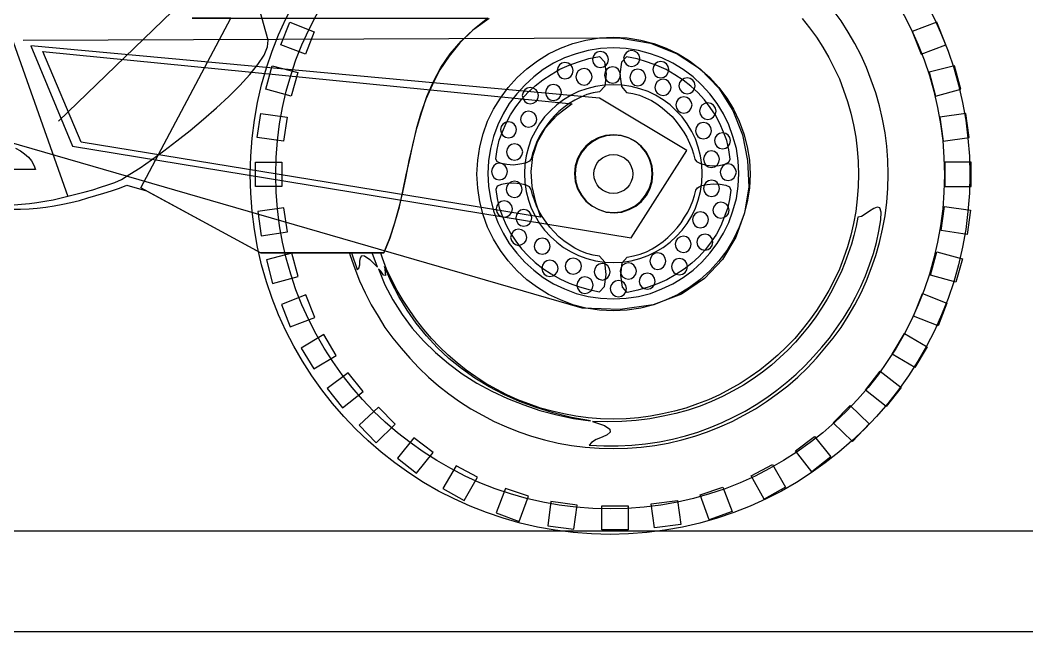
# Model space of a CAD drawing. Extents: x 500 to 638, y 181 to 267.
# Drawn here: x 608.395 to 609.39, y 209.438 to 210.043 of the extents above; entities that cross this region are included whole.
import ezdxf

# ---------------------------------------------------------------- set-up
doc = ezdxf.new("R2010")
doc.units = 0
doc.header["$LTSCALE"] = 7
doc.layers.get('0').update_dxf_attribs({"linetype": 'CONTINUOUS'})
doc.layers.add('ACESSÓRIO', color=2, linetype='CONTINUOUS')
doc.layers.add('ALVENARIA', color=7, linetype='CONTINUOUS')

# ---------------------------------------------------------------- blocks, each defined once
blk = doc.blocks.new('AEMoto')
at = {"linetype": 'Continuous'}
for points in [[(10.94101, 3.29998), (10.9495, 3.29998), (10.95798, 3.30033), (10.96613, 3.301), (10.97463, 3.30203), (10.98276, 3.30338), (10.99126, 3.30507), (10.99941, 3.30677), (11.00789, 3.30881), (11.01604, 3.31119), (11.02385, 3.31357), (11.032, 3.31595), (11.03946, 3.31831), (11.04727, 3.32104), (11.05473, 3.32375), (11.07409, 3.31831), (11.18713, 3.25687), (11.30867, 3.25687), (11.31444, 3.27147), (11.31953, 3.28674), (11.32394, 3.30236), (11.32735, 3.31798), (11.33074, 3.33393), (11.33414, 3.34955), (11.33753, 3.3655), (11.34161, 3.38112), (11.34601, 3.3964), (11.35111, 3.41167), (11.35756, 3.42628), (11.36503, 3.4402), (11.37419, 3.45377), (11.38505, 3.46633), (11.39761, 3.47821), (11.41255, 3.48908)], [(10.94339, 3.30441), (10.95051, 3.30507), (10.95833, 3.30575), (10.9658, 3.30677), (10.9736, 3.30813), (10.98175, 3.3095), (10.98956, 3.31119), (10.9977, 3.31322), (11.00552, 3.31527), (11.01332, 3.3173), (11.02113, 3.31934), (11.0286, 3.32171), (11.03572, 3.32408), (11.04286, 3.32646), (11.04931, 3.32952), (11.05746, 3.33461), (11.06764, 3.34107), (11.07884, 3.34887), (11.09106, 3.3577), (11.10397, 3.36755), (11.11721, 3.37807), (11.13045, 3.38927), (11.14334, 3.40048), (11.15556, 3.41167), (11.16643, 3.42254), (11.17627, 3.4334), (11.18409, 3.44324), (11.19019, 3.45241), (11.19359, 3.46056), (11.19427, 3.46735), (11.12331, 3.72095)], [(10.99668, 3.31221), (10.87074, 3.66799)], [(10.98719, 3.38724), (11.24961, 3.64083)], [(11.27472, 3.25654), (11.27541, 3.25416), (11.27981, 3.2416), (11.28457, 3.22937), (11.29, 3.2175), (11.29611, 3.20561), (11.3029, 3.19441), (11.30969, 3.1832), (11.3175, 3.17269), (11.32565, 3.16251), (11.33414, 3.15266), (11.3433, 3.14316), (11.3528, 3.13399), (11.36265, 3.1255), (11.37284, 3.11736), (11.38336, 3.10989), (11.39457, 3.10276), (11.40611, 3.09631), (11.41765, 3.0902), (11.42986, 3.08476), (11.44209, 3.08002), (11.45465, 3.0756), (11.46755, 3.07187), (11.48079, 3.06881), (11.49403, 3.06643), (11.50761, 3.06474), (11.52153, 3.06372), (11.53545, 3.06337), (11.54937, 3.06372), (11.56295, 3.06474), (11.57653, 3.06643), (11.58977, 3.06881), (11.603, 3.07187), (11.61591, 3.0756), (11.62846, 3.08002), (11.64069, 3.08476), (11.65291, 3.0902), (11.66446, 3.09631), (11.676, 3.10276), (11.68686, 3.10989), (11.69738, 3.11736), (11.7079, 3.1255), (11.71775, 3.13399), (11.72726, 3.14316), (11.73608, 3.15266), (11.74456, 3.16251), (11.75271, 3.17269), (11.76053, 3.1832), (11.76765, 3.19441), (11.7741, 3.20561), (11.78022, 3.2175), (11.78565, 3.22937), (11.7904, 3.2416), (11.79481, 3.25416), (11.79855, 3.26705), (11.8016, 3.28029), (11.80398, 3.29353), (11.80567, 3.30712), (11.80669, 3.32069), (11.80704, 3.33461), (11.80669, 3.34853), (11.80567, 3.36246), (11.80398, 3.3757), (11.8016, 3.38927), (11.79855, 3.40218), (11.79481, 3.41507), (11.7904, 3.42763), (11.78565, 3.4402), (11.78022, 3.45208), (11.7741, 3.46395), (11.76765, 3.47516), (11.76053, 3.48636), (11.75271, 3.49689)], [(11.72216, 3.48874), (11.72929, 3.47957), (11.73608, 3.47007), (11.74253, 3.46023), (11.74831, 3.45003), (11.75374, 3.43952), (11.75883, 3.42899), (11.76291, 3.41779), (11.76698, 3.40658), (11.77003, 3.39504), (11.77274, 3.3835), (11.77512, 3.37127), (11.77648, 3.3594), (11.7775, 3.34717), (11.77785, 3.33461), (11.7775, 3.32239), (11.77648, 3.31018), (11.77512, 3.29795), (11.77274, 3.28606), (11.77003, 3.27452), (11.76698, 3.26299), (11.76291, 3.25178), (11.75883, 3.24092), (11.75374, 3.23006), (11.74831, 3.21953), (11.74253, 3.20968), (11.73608, 3.19983), (11.72929, 3.19034), (11.72216, 3.18117), (11.71469, 3.17235), (11.70655, 3.16387), (11.69806, 3.15572), (11.68924, 3.14825), (11.68007, 3.14078), (11.67056, 3.13433), (11.66072, 3.12788), (11.65054, 3.1221), (11.64035, 3.11668), (11.62948, 3.11159), (11.61862, 3.10751), (11.60707, 3.10344), (11.59588, 3.10038), (11.584, 3.09767), (11.57211, 3.09529), (11.56023, 3.09393), (11.54801, 3.09291), (11.53545, 3.09258), (11.52289, 3.09291), (11.51067, 3.09393), (11.49844, 3.09529), (11.48656, 3.09767), (11.47502, 3.10038), (11.46348, 3.10344), (11.45194, 3.10751), (11.44107, 3.11159), (11.43021, 3.11668), (11.41968, 3.1221), (11.4095, 3.12788), (11.39966, 3.13433), (11.39014, 3.14078), (11.38098, 3.14825), (11.37216, 3.15572), (11.36366, 3.16387), (11.35586, 3.17235), (11.34806, 3.18117), (11.34092, 3.19034), (11.33414, 3.19983), (11.32768, 3.20968), (11.32191, 3.21953), (11.31648, 3.23006), (11.31139, 3.24092), (11.30731, 3.25178), (11.30561, 3.25654), (11.30561, 3.25687)], [(11.06832, 3.32137), (11.15726, 3.48908), (11.11924, 3.48908), (11.41153, 3.48908), (11.3966, 3.47719), (11.3837, 3.46463), (11.37318, 3.45139), (11.36401, 3.43782), (11.35654, 3.42355), (11.35009, 3.40896), (11.345, 3.39403), (11.34059, 3.37909), (11.33685, 3.36347), (11.33346, 3.34819), (11.3304, 3.33258), (11.327, 3.31696), (11.32328, 3.30168), (11.3192, 3.28641), (11.31444, 3.27147), (11.30867, 3.25687), (11.1868, 3.25687), (11.06832, 3.32137)], [(11.21566, 3.48501), (11.23976, 3.4755), (11.23128, 3.45344), (11.20683, 3.4626), (11.21566, 3.48501)], [(11.85524, 3.48501), (11.83081, 3.47584), (11.83962, 3.45344), (11.86407, 3.4626), (11.85524, 3.48501)], [(10.95222, 3.46735), (11.54122, 3.46939), (11.57211, 3.4643), (11.59859, 3.45377), (11.62134, 3.43884), (11.63967, 3.41982), (11.65359, 3.39775), (11.66309, 3.37365), (11.66818, 3.34819), (11.6692, 3.32205), (11.66514, 3.29659), (11.65664, 3.27249), (11.6434, 3.25042), (11.62542, 3.2314), (11.60267, 3.21613), (11.57482, 3.20561), (11.54224, 3.20086), (11.50456, 3.20221), (10.92539, 3.36992)], [(11.53545, 3.47007), (11.54902, 3.46939), (11.56261, 3.46735), (11.5755, 3.46395), (11.58773, 3.45921), (11.59961, 3.45377), (11.61082, 3.44664), (11.621, 3.43884), (11.63084, 3.43035), (11.63967, 3.42051), (11.64748, 3.40998), (11.65426, 3.39912), (11.6597, 3.38724), (11.66446, 3.37467), (11.66785, 3.36177), (11.66988, 3.34853), (11.67056, 3.33461), (11.66988, 3.32104), (11.66785, 3.30745), (11.66446, 3.29456), (11.6597, 3.28233), (11.65426, 3.27046), (11.64748, 3.25925), (11.63967, 3.24907), (11.63084, 3.23922), (11.621, 3.23039), (11.61082, 3.22259), (11.59961, 3.2158), (11.58773, 3.21036), (11.5755, 3.20561), (11.56261, 3.20221), (11.54902, 3.20018), (11.53545, 3.1995), (11.52188, 3.20018), (11.50829, 3.20221), (11.4954, 3.20561), (11.48317, 3.21036), (11.47128, 3.2158), (11.46042, 3.22259), (11.4499, 3.23039), (11.44039, 3.23922), (11.43156, 3.24907), (11.42376, 3.25925), (11.41697, 3.27046), (11.4112, 3.28233), (11.40679, 3.29456), (11.40338, 3.30745), (11.40135, 3.32104), (11.40067, 3.33461), (11.40135, 3.34853), (11.40338, 3.36177), (11.40679, 3.37467), (11.4112, 3.38724), (11.41697, 3.39912), (11.42376, 3.40998), (11.43156, 3.42051), (11.44039, 3.43035), (11.4499, 3.43884), (11.46042, 3.44664), (11.47128, 3.45377), (11.48317, 3.45921), (11.4954, 3.46395), (11.50829, 3.46735), (11.52188, 3.46939), (11.53545, 3.47007)], [(11.00076, 3.36246), (11.5531, 3.27181), (11.6081, 3.35803), (11.52188, 3.40998), (10.95969, 3.46158), (11.00076, 3.36246)], [(10.97157, 3.45615), (11.49471, 3.40421), (11.47943, 3.39266), (11.46789, 3.3801), (11.46008, 3.36653), (11.45568, 3.35226), (11.45398, 3.33732), (11.45499, 3.32239), (11.45839, 3.30712), (11.46348, 3.29218), (11.00959, 3.36653), (10.97157, 3.45615)], [(11.53545, 3.45954), (11.52289, 3.45886), (11.51067, 3.45717), (11.49879, 3.45377), (11.48725, 3.4497), (11.47638, 3.44461), (11.46619, 3.43815), (11.45669, 3.43102), (11.44786, 3.42288), (11.44006, 3.41405), (11.43259, 3.40455), (11.42647, 3.39436), (11.42138, 3.3835), (11.41697, 3.37195), (11.41391, 3.36008), (11.41221, 3.34785), (11.41153, 3.33529), (11.41221, 3.32274), (11.41391, 3.31051), (11.41697, 3.29863), (11.42138, 3.28709), (11.42647, 3.27623), (11.43259, 3.26603), (11.44006, 3.25654), (11.44786, 3.2477), (11.45669, 3.2399), (11.46619, 3.23243), (11.47638, 3.22631), (11.48725, 3.22122), (11.49879, 3.21682), (11.51067, 3.21376), (11.52289, 3.21206), (11.53545, 3.21138), (11.54801, 3.21206), (11.56023, 3.21376), (11.57211, 3.21682), (11.58332, 3.22122), (11.59418, 3.22631), (11.60436, 3.23243), (11.61421, 3.2399), (11.62304, 3.2477), (11.63084, 3.25654), (11.63798, 3.26603), (11.64443, 3.27623), (11.64952, 3.28709), (11.65359, 3.29863), (11.65699, 3.31051), (11.65869, 3.32274), (11.65937, 3.33529), (11.65869, 3.34785), (11.65699, 3.36008), (11.65359, 3.37195), (11.64952, 3.3835), (11.64443, 3.39436), (11.63798, 3.40455), (11.63084, 3.41405), (11.62304, 3.42288), (11.61421, 3.43102), (11.60436, 3.43815), (11.59418, 3.44461), (11.58332, 3.4497), (11.57211, 3.45377), (11.56023, 3.45717), (11.54801, 3.45886), (11.53545, 3.45954)], [(11.52254, 3.45615), (11.5195, 3.45547), (11.51712, 3.45377), (11.51542, 3.45106), (11.51474, 3.448), (11.51542, 3.44494), (11.51712, 3.44256), (11.5195, 3.44087), (11.52254, 3.4402), (11.5256, 3.44087), (11.52832, 3.44256), (11.53001, 3.44494), (11.53069, 3.448), (11.53001, 3.45106), (11.52832, 3.45377), (11.5256, 3.45547), (11.52254, 3.45615)], [(11.55345, 3.45717), (11.55039, 3.45648), (11.54801, 3.45479), (11.54631, 3.45241), (11.54563, 3.44936), (11.54631, 3.44597), (11.54801, 3.44359), (11.55039, 3.4419), (11.55345, 3.44121), (11.55649, 3.4419), (11.55922, 3.44359), (11.56091, 3.44597), (11.56158, 3.44936), (11.56091, 3.45241), (11.55922, 3.45479), (11.55649, 3.45648), (11.55345, 3.45717)], [(11.45431, 3.3499), (11.45262, 3.34752), (11.44854, 3.34547), (11.4431, 3.34446), (11.43666, 3.34378), (11.43021, 3.34413), (11.42477, 3.34514), (11.4207, 3.34684), (11.41935, 3.3499), (11.4207, 3.35906), (11.42274, 3.36823), (11.42579, 3.37671), (11.42953, 3.38519), (11.43394, 3.39334), (11.43903, 3.40115), (11.4448, 3.40862), (11.45125, 3.41575), (11.45804, 3.4222), (11.46586, 3.42797), (11.47401, 3.4334), (11.48249, 3.4385), (11.49166, 3.44256), (11.50115, 3.44597), (11.51135, 3.44902), (11.52188, 3.45106), (11.52662, 3.44597), (11.52832, 3.43408), (11.52697, 3.42186), (11.52188, 3.41608), (11.51542, 3.41507), (11.5093, 3.41337), (11.5032, 3.41099), (11.49743, 3.40795), (11.49166, 3.40455), (11.48656, 3.40081), (11.48147, 3.39674), (11.47705, 3.39198), (11.47264, 3.38724), (11.46892, 3.38213), (11.46518, 3.37671), (11.46212, 3.37162), (11.4594, 3.36618), (11.45737, 3.36041), (11.45568, 3.35532), (11.45431, 3.3499)], [(11.48758, 3.44529), (11.48452, 3.44461), (11.48216, 3.44291), (11.48045, 3.4402), (11.47978, 3.43714), (11.48045, 3.43408), (11.48216, 3.43137), (11.48452, 3.42967), (11.48758, 3.42899), (11.49064, 3.42967), (11.49335, 3.43137), (11.49505, 3.43408), (11.49573, 3.43714), (11.49505, 3.4402), (11.49335, 3.44291), (11.49064, 3.44461), (11.48758, 3.44529)], [(11.61591, 3.34955), (11.6176, 3.34717), (11.62168, 3.34514), (11.62745, 3.34378), (11.6339, 3.3431), (11.64001, 3.34344), (11.64578, 3.34446), (11.64952, 3.34649), (11.65087, 3.34955), (11.64952, 3.35871), (11.64748, 3.36788), (11.64443, 3.37636), (11.64069, 3.38486), (11.63628, 3.39301), (11.63119, 3.40081), (11.62542, 3.40828), (11.61896, 3.41542), (11.61218, 3.42186), (11.60436, 3.42763), (11.59621, 3.43306), (11.58773, 3.43815), (11.57856, 3.44223), (11.56905, 3.44562), (11.55887, 3.44868), (11.54834, 3.45071), (11.5436, 3.44562), (11.5419, 3.43375), (11.5436, 3.42152), (11.54834, 3.41542), (11.5548, 3.41439), (11.56125, 3.41269), (11.56735, 3.41031), (11.57313, 3.4076), (11.57856, 3.40421), (11.58365, 3.40048), (11.58874, 3.39606), (11.5935, 3.39165), (11.59758, 3.38689), (11.6013, 3.3818), (11.60504, 3.37636), (11.6081, 3.37127), (11.61082, 3.3655), (11.61285, 3.36008), (11.61454, 3.35499), (11.61591, 3.34955)], [(11.58229, 3.4463), (11.57924, 3.44562), (11.57687, 3.44393), (11.57517, 3.44121), (11.57449, 3.43815), (11.57517, 3.4351), (11.57687, 3.43238), (11.57924, 3.43069), (11.58229, 3.43), (11.58535, 3.43069), (11.58806, 3.43238), (11.58977, 3.4351), (11.59044, 3.43815), (11.58977, 3.44121), (11.58806, 3.44393), (11.58535, 3.44562), (11.58229, 3.4463)], [(11.19834, 3.4419), (11.22346, 3.4351), (11.21701, 3.41202), (11.19189, 3.41881), (11.19834, 3.4419)], [(11.50659, 3.43917), (11.50353, 3.4385), (11.50082, 3.43679), (11.49912, 3.43408), (11.49844, 3.43102), (11.49912, 3.42797), (11.50082, 3.42526), (11.50353, 3.42355), (11.50659, 3.42288), (11.50965, 3.42355), (11.51203, 3.42526), (11.51373, 3.42797), (11.51439, 3.43102), (11.51373, 3.43408), (11.51203, 3.43679), (11.50965, 3.4385), (11.50659, 3.43917)], [(11.53477, 3.44087), (11.53171, 3.4402), (11.529, 3.4385), (11.5273, 3.43578), (11.52662, 3.43273), (11.5273, 3.42967), (11.529, 3.42696), (11.53171, 3.42526), (11.53477, 3.42458), (11.53783, 3.42526), (11.54021, 3.42696), (11.5419, 3.42967), (11.54258, 3.43273), (11.5419, 3.43578), (11.54021, 3.4385), (11.53783, 3.4402), (11.53477, 3.44087)], [(11.55955, 3.4385), (11.55649, 3.43782), (11.55411, 3.43612), (11.55242, 3.4334), (11.55175, 3.43035), (11.55242, 3.42729), (11.55411, 3.42458), (11.55649, 3.42288), (11.55955, 3.4222), (11.56261, 3.42288), (11.56532, 3.42458), (11.56702, 3.42729), (11.5677, 3.43035), (11.56702, 3.4334), (11.56532, 3.43612), (11.56261, 3.43782), (11.55955, 3.4385)], [(11.87256, 3.4419), (11.84744, 3.43544), (11.85388, 3.41202), (11.87901, 3.41881), (11.87256, 3.4419)], [(11.53545, 3.42322), (11.52662, 3.42288), (11.5178, 3.42152), (11.5093, 3.41914), (11.50115, 3.41643), (11.49369, 3.41269), (11.48622, 3.40828), (11.47943, 3.40319), (11.47332, 3.39742), (11.46755, 3.39131), (11.46246, 3.38451), (11.45804, 3.37704), (11.45431, 3.36958), (11.4516, 3.36143), (11.44922, 3.35294), (11.44786, 3.34413), (11.44753, 3.33529), (11.44786, 3.32646), (11.44922, 3.31765), (11.4516, 3.30915), (11.45431, 3.301), (11.45804, 3.29353), (11.46246, 3.28606), (11.46755, 3.27927), (11.47332, 3.27317), (11.47943, 3.2674), (11.48622, 3.26231), (11.49369, 3.25788), (11.50115, 3.25416), (11.5093, 3.25144), (11.5178, 3.24907), (11.52662, 3.2477), (11.53545, 3.24737), (11.54428, 3.2477), (11.5531, 3.24907), (11.56158, 3.25144), (11.56973, 3.25416), (11.5772, 3.25788), (11.58467, 3.26231), (11.59147, 3.2674), (11.59758, 3.27317), (11.60335, 3.27927), (11.60844, 3.28606), (11.61285, 3.29353), (11.61659, 3.301), (11.6193, 3.30915), (11.62168, 3.31765), (11.62304, 3.32646), (11.62337, 3.33529), (11.62304, 3.34413), (11.62168, 3.35294), (11.6193, 3.36143), (11.61659, 3.36958), (11.61285, 3.37704), (11.60844, 3.38451), (11.60335, 3.39131), (11.59758, 3.39742), (11.59147, 3.40319), (11.58467, 3.40828), (11.5772, 3.41269), (11.56973, 3.41643), (11.56158, 3.41914), (11.5531, 3.42152), (11.54428, 3.42288), (11.53545, 3.42322)], [(11.47604, 3.42355), (11.47298, 3.42288), (11.47061, 3.42119), (11.46892, 3.41846), (11.46823, 3.41542), (11.46892, 3.41236), (11.47061, 3.40998), (11.47298, 3.40828), (11.47604, 3.4076), (11.4791, 3.40828), (11.48181, 3.40998), (11.48351, 3.41236), (11.48419, 3.41542), (11.48351, 3.41846), (11.48181, 3.42119), (11.4791, 3.42288), (11.47604, 3.42355)], [(11.58467, 3.42866), (11.58162, 3.42797), (11.5789, 3.42628), (11.5772, 3.42355), (11.57653, 3.42051), (11.5772, 3.41745), (11.5789, 3.41473), (11.58162, 3.41304), (11.58467, 3.41236), (11.58773, 3.41304), (11.59011, 3.41473), (11.5918, 3.41745), (11.59248, 3.42051), (11.5918, 3.42355), (11.59011, 3.42628), (11.58773, 3.42797), (11.58467, 3.42866)], [(11.60844, 3.43), (11.60538, 3.42932), (11.60267, 3.42763), (11.60097, 3.42526), (11.60029, 3.4222), (11.60097, 3.41914), (11.60267, 3.41643), (11.60538, 3.41473), (11.60844, 3.41405), (11.6115, 3.41473), (11.61387, 3.41643), (11.61557, 3.41914), (11.61624, 3.4222), (11.61557, 3.42526), (11.61387, 3.42763), (11.6115, 3.42932), (11.60844, 3.43)], [(11.4533, 3.42051), (11.45024, 3.41982), (11.44786, 3.41813), (11.44616, 3.41542), (11.44548, 3.41236), (11.44616, 3.4093), (11.44786, 3.40658), (11.45024, 3.40489), (11.4533, 3.40421), (11.45634, 3.40489), (11.45907, 3.40658), (11.46077, 3.4093), (11.46145, 3.41236), (11.46077, 3.41542), (11.45907, 3.41813), (11.45634, 3.41982), (11.4533, 3.42051)], [(11.60504, 3.41134), (11.60198, 3.41066), (11.59961, 3.40896), (11.59791, 3.40625), (11.59724, 3.40319), (11.59791, 3.40013), (11.59961, 3.39742), (11.60198, 3.39572), (11.60504, 3.39504), (11.6081, 3.39572), (11.61082, 3.39742), (11.61251, 3.40013), (11.61319, 3.40319), (11.61251, 3.40625), (11.61082, 3.40896), (11.6081, 3.41066), (11.60504, 3.41134)], [(11.62881, 3.40522), (11.62575, 3.40455), (11.62304, 3.40284), (11.62134, 3.40013), (11.62066, 3.39707), (11.62134, 3.39403), (11.62304, 3.39131), (11.62575, 3.3896), (11.62881, 3.38894), (11.63186, 3.3896), (11.63458, 3.39131), (11.63628, 3.39403), (11.63695, 3.39707), (11.63628, 3.40013), (11.63458, 3.40284), (11.63186, 3.40455), (11.62881, 3.40522)], [(11.18713, 3.39471), (11.21293, 3.39097), (11.20954, 3.3672), (11.18341, 3.37094), (11.18713, 3.39471)], [(11.4516, 3.39707), (11.44854, 3.3964), (11.44616, 3.39471), (11.44447, 3.39198), (11.44379, 3.38894), (11.44447, 3.38588), (11.44616, 3.3835), (11.44854, 3.3818), (11.4516, 3.38112), (11.45465, 3.3818), (11.45737, 3.3835), (11.45907, 3.38588), (11.45974, 3.38894), (11.45907, 3.39198), (11.45737, 3.39471), (11.45465, 3.3964), (11.4516, 3.39707)], [(11.88377, 3.39471), (11.85795, 3.39097), (11.86136, 3.3672), (11.88716, 3.37094), (11.88377, 3.39471)], [(11.43191, 3.38656), (11.42885, 3.38588), (11.42614, 3.38418), (11.42444, 3.3818), (11.42376, 3.37874), (11.42444, 3.3757), (11.42614, 3.37297), (11.42885, 3.37127), (11.43191, 3.37061), (11.43497, 3.37127), (11.43733, 3.37297), (11.43903, 3.3757), (11.43971, 3.37874), (11.43903, 3.3818), (11.43733, 3.38418), (11.43497, 3.38588), (11.43191, 3.38656)], [(11.62439, 3.38588), (11.62134, 3.38519), (11.61896, 3.3835), (11.61727, 3.38079), (11.61659, 3.37773), (11.61727, 3.37467), (11.61896, 3.37195), (11.62134, 3.37026), (11.62439, 3.36958), (11.62745, 3.37026), (11.63016, 3.37195), (11.63186, 3.37467), (11.63254, 3.37773), (11.63186, 3.38079), (11.63016, 3.3835), (11.62745, 3.38519), (11.62439, 3.38588)], [(10.94441, 3.36041), (10.9495, 3.3577), (10.95357, 3.35499), (10.95731, 3.35159), (10.96036, 3.34785), (10.96274, 3.34378), (10.96443, 3.33937), (10.92302, 3.33937)], [(11.53545, 3.37365), (11.52763, 3.37297), (11.52051, 3.37061), (11.51406, 3.3672), (11.50829, 3.36246), (11.50353, 3.35668), (11.50014, 3.35023), (11.49776, 3.3431), (11.49709, 3.33529), (11.49776, 3.32748), (11.50014, 3.32036), (11.50353, 3.3139), (11.50829, 3.30813), (11.51406, 3.30338), (11.52051, 3.29998), (11.52763, 3.2976), (11.53545, 3.29694), (11.54325, 3.2976), (11.55039, 3.29998), (11.55684, 3.30338), (11.56261, 3.30813), (11.56735, 3.3139), (11.57076, 3.32036), (11.57313, 3.32748), (11.57381, 3.33529), (11.57313, 3.3431), (11.57076, 3.35023), (11.56735, 3.35668), (11.56261, 3.36246), (11.55684, 3.3672), (11.55039, 3.37061), (11.54325, 3.37297), (11.53545, 3.37365)], [(11.53613, 3.37332), (11.52832, 3.37264), (11.52119, 3.37026), (11.51474, 3.36686), (11.50897, 3.36211), (11.50421, 3.35634), (11.50082, 3.3499), (11.49844, 3.34276), (11.49776, 3.33495), (11.49844, 3.32714), (11.50082, 3.32001), (11.50421, 3.31357), (11.50897, 3.3078), (11.51474, 3.30304), (11.52119, 3.29965), (11.52832, 3.29727), (11.53613, 3.29659), (11.54393, 3.29727), (11.55107, 3.29965), (11.55752, 3.30304), (11.56329, 3.3078), (11.56804, 3.31357), (11.57143, 3.32001), (11.57381, 3.32714), (11.57449, 3.33495), (11.57381, 3.34276), (11.57143, 3.3499), (11.56804, 3.35634), (11.56329, 3.36211), (11.55752, 3.36686), (11.55107, 3.37026), (11.54393, 3.37264), (11.53613, 3.37332)], [(11.6434, 3.3757), (11.64035, 3.37501), (11.63763, 3.37332), (11.63593, 3.37094), (11.63525, 3.36788), (11.63593, 3.36483), (11.63763, 3.36211), (11.64035, 3.36041), (11.6434, 3.35973), (11.64646, 3.36041), (11.64884, 3.36211), (11.65054, 3.36483), (11.65122, 3.36788), (11.65054, 3.37094), (11.64884, 3.37332), (11.64646, 3.37501), (11.6434, 3.3757)], [(11.43768, 3.36483), (11.43462, 3.36415), (11.43224, 3.36246), (11.43055, 3.35973), (11.42986, 3.35668), (11.43055, 3.35362), (11.43224, 3.35091), (11.43462, 3.34922), (11.43768, 3.34853), (11.44074, 3.34922), (11.44345, 3.35091), (11.44515, 3.35362), (11.44583, 3.35668), (11.44515, 3.35973), (11.44345, 3.36246), (11.44074, 3.36415), (11.43768, 3.36483)], [(11.53545, 3.35431), (11.53918, 3.35396), (11.54292, 3.35261), (11.54631, 3.35091), (11.54902, 3.34853), (11.5514, 3.34582), (11.5531, 3.34241), (11.55446, 3.33869), (11.5548, 3.33495), (11.55446, 3.33122), (11.5531, 3.32748), (11.5514, 3.32408), (11.54902, 3.32137), (11.54631, 3.31899), (11.54292, 3.3173), (11.53918, 3.31595), (11.53545, 3.3156), (11.53171, 3.31595), (11.52798, 3.3173), (11.52459, 3.31899), (11.52188, 3.32137), (11.5195, 3.32408), (11.5178, 3.32748), (11.51644, 3.33122), (11.5161, 3.33495), (11.51644, 3.33869), (11.5178, 3.34241), (11.5195, 3.34582), (11.52188, 3.34853), (11.52459, 3.35091), (11.52798, 3.35261), (11.53171, 3.35396), (11.53545, 3.35431)], [(11.6322, 3.3577), (11.62915, 3.35702), (11.62677, 3.35532), (11.62507, 3.35261), (11.62439, 3.34955), (11.62507, 3.34649), (11.62677, 3.34378), (11.62915, 3.34208), (11.6322, 3.3414), (11.63525, 3.34208), (11.63798, 3.34378), (11.63967, 3.34649), (11.64035, 3.34955), (11.63967, 3.35261), (11.63798, 3.35532), (11.63525, 3.35702), (11.6322, 3.3577)], [(11.18171, 3.34649), (11.20784, 3.34649), (11.20784, 3.32239), (11.18171, 3.32239), (11.18171, 3.34649)], [(11.42274, 3.34547), (11.41968, 3.34479), (11.41731, 3.3431), (11.41561, 3.34038), (11.41493, 3.33732), (11.41561, 3.33428), (11.41731, 3.33155), (11.41968, 3.32986), (11.42274, 3.32917), (11.42579, 3.32986), (11.42851, 3.33155), (11.43021, 3.33428), (11.43089, 3.33732), (11.43021, 3.34038), (11.42851, 3.3431), (11.42579, 3.34479), (11.42274, 3.34547)], [(11.64884, 3.34479), (11.64578, 3.34413), (11.6434, 3.34241), (11.6417, 3.3397), (11.64102, 3.33666), (11.6417, 3.3336), (11.6434, 3.33089), (11.64578, 3.32917), (11.64884, 3.32851), (11.6519, 3.32917), (11.65461, 3.33089), (11.65631, 3.3336), (11.65699, 3.33666), (11.65631, 3.3397), (11.65461, 3.34241), (11.6519, 3.34413), (11.64884, 3.34479)], [(11.88919, 3.34649), (11.86306, 3.34649), (11.86306, 3.32239), (11.88919, 3.32239), (11.88919, 3.34649)], [(11.45431, 3.31968), (11.45262, 3.32205), (11.44854, 3.32408), (11.4431, 3.32511), (11.43666, 3.32578), (11.43021, 3.32545), (11.42477, 3.32443), (11.4207, 3.32274), (11.41935, 3.31968), (11.4207, 3.31051), (11.42274, 3.30135), (11.42579, 3.29286), (11.42953, 3.28436), (11.43394, 3.27623), (11.43903, 3.26841), (11.4448, 3.26094), (11.45125, 3.25381), (11.45804, 3.24737), (11.46586, 3.2416), (11.47401, 3.23616), (11.48249, 3.23107), (11.49166, 3.227), (11.50115, 3.2236), (11.51135, 3.22054), (11.52188, 3.21851), (11.52662, 3.2236), (11.52832, 3.23548), (11.52697, 3.2477), (11.52188, 3.25348), (11.51542, 3.25449), (11.5093, 3.25619), (11.5032, 3.25857), (11.49743, 3.26163), (11.49166, 3.26502), (11.48656, 3.26876), (11.48147, 3.27282), (11.47705, 3.27758), (11.47264, 3.28233), (11.46892, 3.28742), (11.46518, 3.29286), (11.46212, 3.29795), (11.4594, 3.30338), (11.45737, 3.30915), (11.45568, 3.31424), (11.45431, 3.31968)], [(11.43768, 3.32783), (11.43462, 3.32714), (11.43191, 3.32545), (11.43021, 3.32274), (11.42953, 3.31968), (11.43021, 3.31662), (11.43191, 3.3139), (11.43462, 3.31221), (11.43768, 3.31153), (11.44074, 3.31221), (11.4431, 3.3139), (11.4448, 3.31662), (11.44548, 3.31968), (11.4448, 3.32274), (11.4431, 3.32545), (11.44074, 3.32714), (11.43768, 3.32783)], [(11.61692, 3.31899), (11.61862, 3.32137), (11.62269, 3.32342), (11.62813, 3.32443), (11.63458, 3.32511), (11.64102, 3.32477), (11.64646, 3.32375), (11.65019, 3.32205), (11.65155, 3.31899), (11.65019, 3.30983), (11.64816, 3.30066), (11.6451, 3.29218), (11.6417, 3.2837), (11.6373, 3.27555), (11.6322, 3.26773), (11.62643, 3.26026), (11.61998, 3.25314), (11.61285, 3.24669), (11.60538, 3.24092), (11.59724, 3.23548), (11.58841, 3.23039), (11.57924, 3.22631), (11.56973, 3.22292), (11.55955, 3.21986), (11.54902, 3.21783), (11.54462, 3.22292), (11.54292, 3.23481), (11.54428, 3.24702), (11.54902, 3.25279), (11.55548, 3.25381), (11.56193, 3.25552), (11.56804, 3.25788), (11.57381, 3.26094), (11.57924, 3.26434), (11.58467, 3.26808), (11.58943, 3.27215), (11.59418, 3.2769), (11.59859, 3.28165), (11.60233, 3.28674), (11.60572, 3.29218), (11.60912, 3.29727), (11.61183, 3.30271), (11.61387, 3.30847), (11.61557, 3.31357), (11.61692, 3.31899)], [(11.63254, 3.32884), (11.62948, 3.32816), (11.62677, 3.32646), (11.62507, 3.32375), (11.62439, 3.32069), (11.62507, 3.31765), (11.62677, 3.31492), (11.62948, 3.31322), (11.63254, 3.31254), (11.6356, 3.31322), (11.63798, 3.31492), (11.63967, 3.31765), (11.64035, 3.32069), (11.63967, 3.32375), (11.63798, 3.32646), (11.6356, 3.32816), (11.63254, 3.32884)], [(11.4275, 3.30847), (11.42444, 3.3078), (11.42206, 3.3061), (11.42036, 3.30338), (11.41968, 3.30033), (11.42036, 3.29727), (11.42206, 3.29456), (11.42444, 3.29286), (11.4275, 3.29218), (11.43055, 3.29286), (11.43326, 3.29456), (11.43497, 3.29727), (11.43564, 3.30033), (11.43497, 3.30338), (11.43326, 3.3061), (11.43055, 3.3078), (11.4275, 3.30847)], [(11.6417, 3.30712), (11.63866, 3.30644), (11.63628, 3.30474), (11.63458, 3.30203), (11.6339, 3.29897), (11.63458, 3.29591), (11.63628, 3.29353), (11.63866, 3.29183), (11.6417, 3.29116), (11.64476, 3.29183), (11.64748, 3.29353), (11.64917, 3.29591), (11.64985, 3.29897), (11.64917, 3.30203), (11.64748, 3.30474), (11.64476, 3.30644), (11.6417, 3.30712)], [(11.18748, 3.27385), (11.21328, 3.27758), (11.20989, 3.30135), (11.18409, 3.29795), (11.18748, 3.27385)], [(11.44684, 3.29965), (11.44379, 3.29897), (11.44141, 3.29727), (11.43971, 3.29456), (11.43903, 3.2915), (11.43971, 3.28844), (11.44141, 3.28573), (11.44379, 3.28403), (11.44684, 3.28335), (11.4499, 3.28403), (11.45262, 3.28573), (11.45431, 3.28844), (11.45499, 3.2915), (11.45431, 3.29456), (11.45262, 3.29727), (11.4499, 3.29897), (11.44684, 3.29965)], [(11.7999, 3.28947), (11.80025, 3.29727), (11.79889, 3.30135), (11.79618, 3.30203), (11.79278, 3.30066), (11.78871, 3.29829), (11.78428, 3.29523), (11.78056, 3.29286), (11.77716, 3.29218), (11.77547, 3.28335), (11.77309, 3.27418), (11.77071, 3.26535), (11.76765, 3.25619), (11.76426, 3.24702), (11.76053, 3.23786), (11.75611, 3.22904), (11.7517, 3.21986), (11.74661, 3.21104), (11.74117, 3.20221), (11.7354, 3.19373), (11.72896, 3.1849), (11.72251, 3.17676), (11.71537, 3.16862), (11.7079, 3.16081), (11.7001, 3.15334), (11.69162, 3.14587), (11.68279, 3.13909), (11.67362, 3.1323), (11.66411, 3.12618), (11.65393, 3.12041), (11.6434, 3.11498), (11.63254, 3.10989), (11.62134, 3.10547), (11.60945, 3.1014), (11.59724, 3.098), (11.58467, 3.09529), (11.57143, 3.09291), (11.55786, 3.09122), (11.54393, 3.0902), (11.52968, 3.08985), (11.51474, 3.0902), (11.52662, 3.08613), (11.53206, 3.08273), (11.53239, 3.07967), (11.52934, 3.07696), (11.52424, 3.07458), (11.51847, 3.0722), (11.51373, 3.06949), (11.51168, 3.06678), (11.52594, 3.0661), (11.54021, 3.0661), (11.55378, 3.06678), (11.56735, 3.06813), (11.58094, 3.07017), (11.59383, 3.07255), (11.60674, 3.07594), (11.61896, 3.07967), (11.63119, 3.08408), (11.64307, 3.08918), (11.65461, 3.09461), (11.66581, 3.10038), (11.67667, 3.10683), (11.6872, 3.11397), (11.69704, 3.12109), (11.70689, 3.1289), (11.71605, 3.13704), (11.72489, 3.14554), (11.73337, 3.15436), (11.74152, 3.16352), (11.74899, 3.17269), (11.75611, 3.18252), (11.76291, 3.19237), (11.76901, 3.20256), (11.77479, 3.21307), (11.77988, 3.2236), (11.78463, 3.23413), (11.78871, 3.24499), (11.79243, 3.25619), (11.79549, 3.26705), (11.79787, 3.27826), (11.7999, 3.28947)], [(11.62134, 3.2976), (11.61828, 3.29694), (11.61591, 3.29523), (11.61421, 3.29286), (11.61353, 3.2898), (11.61421, 3.28674), (11.61591, 3.28403), (11.61828, 3.28233), (11.62134, 3.28165), (11.62439, 3.28233), (11.62711, 3.28403), (11.62881, 3.28674), (11.62948, 3.2898), (11.62881, 3.29286), (11.62711, 3.29523), (11.62439, 3.29694), (11.62134, 3.2976)], [(11.88511, 3.2752), (11.85932, 3.27894), (11.86271, 3.30271), (11.88851, 3.29897), (11.88511, 3.2752)], [(11.44175, 3.28029), (11.4387, 3.27962), (11.43632, 3.27792), (11.43462, 3.2752), (11.43394, 3.27215), (11.43462, 3.26909), (11.43632, 3.26672), (11.4387, 3.26502), (11.44175, 3.26434), (11.4448, 3.26502), (11.44753, 3.26672), (11.44922, 3.26909), (11.4499, 3.27215), (11.44922, 3.2752), (11.44753, 3.27792), (11.4448, 3.27962), (11.44175, 3.28029)], [(11.60471, 3.2735), (11.60165, 3.27282), (11.59894, 3.27112), (11.59724, 3.26841), (11.59656, 3.26535), (11.59724, 3.26231), (11.59894, 3.25958), (11.60165, 3.25788), (11.60471, 3.25722), (11.60776, 3.25788), (11.61013, 3.25958), (11.61183, 3.26231), (11.61251, 3.26535), (11.61183, 3.26841), (11.61013, 3.27112), (11.60776, 3.27282), (11.60471, 3.2735)], [(11.62609, 3.27555), (11.62304, 3.27487), (11.62031, 3.27317), (11.61862, 3.27079), (11.61795, 3.2674), (11.61862, 3.26434), (11.62031, 3.26196), (11.62304, 3.26026), (11.62609, 3.25958), (11.62915, 3.26026), (11.63152, 3.26196), (11.63322, 3.26434), (11.6339, 3.2674), (11.63322, 3.27079), (11.63152, 3.27317), (11.62915, 3.27487), (11.62609, 3.27555)], [(11.46518, 3.27147), (11.46212, 3.27079), (11.4594, 3.26909), (11.45771, 3.26638), (11.45703, 3.26332), (11.45771, 3.26026), (11.4594, 3.25788), (11.46212, 3.25619), (11.46518, 3.25552), (11.46823, 3.25619), (11.47061, 3.25788), (11.47231, 3.26026), (11.47298, 3.26332), (11.47231, 3.26638), (11.47061, 3.26909), (11.46823, 3.27079), (11.46518, 3.27147)], [(11.19868, 3.22666), (11.22381, 3.23345), (11.21769, 3.25654), (11.19257, 3.25008), (11.19868, 3.22666)], [(11.27676, 3.25687), (11.28219, 3.24057), (11.28389, 3.24193), (11.28491, 3.24499), (11.28491, 3.24872), (11.28559, 3.25211), (11.28695, 3.25416), (11.28966, 3.25381), (11.29475, 3.25042), (11.30222, 3.24261), (11.29713, 3.25687), (11.29713, 3.25687), (11.27676, 3.25687)], [(11.57924, 3.25687), (11.57619, 3.25619), (11.57381, 3.25449), (11.57211, 3.25178), (11.57143, 3.24872), (11.57211, 3.24567), (11.57381, 3.24295), (11.57619, 3.24125), (11.57924, 3.24057), (11.58229, 3.24125), (11.58502, 3.24295), (11.58671, 3.24567), (11.58739, 3.24872), (11.58671, 3.25178), (11.58502, 3.25449), (11.58229, 3.25619), (11.57924, 3.25687)], [(11.87392, 3.22801), (11.84879, 3.23481), (11.85524, 3.25788), (11.88036, 3.2511), (11.87392, 3.22801)], [(11.47264, 3.24975), (11.46958, 3.24907), (11.46721, 3.24737), (11.46551, 3.24464), (11.46484, 3.2416), (11.46551, 3.23854), (11.46721, 3.23583), (11.46958, 3.23413), (11.47264, 3.23345), (11.4757, 3.23413), (11.47842, 3.23583), (11.48011, 3.23854), (11.48079, 3.2416), (11.48011, 3.24464), (11.47842, 3.24737), (11.4757, 3.24907), (11.47264, 3.24975)], [(11.49573, 3.25178), (11.49267, 3.2511), (11.49029, 3.2494), (11.4886, 3.24702), (11.48793, 3.24363), (11.4886, 3.24057), (11.49029, 3.2382), (11.49267, 3.23651), (11.49573, 3.23583), (11.49879, 3.23651), (11.5015, 3.2382), (11.5032, 3.24057), (11.50388, 3.24363), (11.5032, 3.24702), (11.5015, 3.2494), (11.49879, 3.2511), (11.49573, 3.25178)], [(11.52459, 3.24634), (11.52153, 3.24567), (11.51882, 3.24398), (11.51712, 3.24125), (11.51644, 3.2382), (11.51712, 3.23515), (11.51882, 3.23243), (11.52153, 3.23074), (11.52459, 3.23006), (11.52763, 3.23074), (11.53001, 3.23243), (11.53171, 3.23515), (11.53239, 3.2382), (11.53171, 3.24125), (11.53001, 3.24398), (11.52763, 3.24567), (11.52459, 3.24634)], [(11.55039, 3.24702), (11.54733, 3.24634), (11.54462, 3.24464), (11.54292, 3.24193), (11.54224, 3.23887), (11.54292, 3.23583), (11.54462, 3.2331), (11.54733, 3.2314), (11.55039, 3.23074), (11.55345, 3.2314), (11.55582, 3.2331), (11.55752, 3.23583), (11.55819, 3.23887), (11.55752, 3.24193), (11.55582, 3.24464), (11.55345, 3.24634), (11.55039, 3.24702)], [(11.60063, 3.25144), (11.59758, 3.25076), (11.5952, 3.24907), (11.5935, 3.24634), (11.59282, 3.2433), (11.5935, 3.24024), (11.5952, 3.23752), (11.59758, 3.23583), (11.60063, 3.23515), (11.60368, 3.23583), (11.60641, 3.23752), (11.6081, 3.24024), (11.60877, 3.2433), (11.6081, 3.24634), (11.60641, 3.24907), (11.60368, 3.25076), (11.60063, 3.25144)], [(11.5127, 3.09088), (11.49403, 3.09427), (11.47604, 3.09868), (11.45907, 3.10412), (11.44277, 3.10989), (11.42715, 3.11701), (11.41255, 3.12448), (11.39864, 3.13298), (11.3854, 3.14248), (11.37284, 3.15233), (11.3613, 3.16319), (11.35077, 3.17473), (11.34059, 3.18728), (11.33176, 3.20018), (11.32328, 3.21376), (11.31581, 3.22836), (11.30935, 3.2433), (11.31037, 3.23446), (11.30834, 3.23481), (11.30561, 3.23887), (11.30324, 3.24125), (11.30969, 3.2253), (11.3175, 3.21036), (11.32667, 3.19611), (11.33652, 3.18252), (11.34771, 3.16997), (11.3596, 3.15843), (11.37249, 3.14757), (11.38608, 3.13739), (11.40067, 3.12822), (11.41527, 3.12007), (11.43089, 3.11294), (11.44684, 3.1065), (11.4628, 3.10106), (11.47943, 3.09665), (11.49606, 3.09326), (11.5127, 3.09088)], [(11.56905, 3.23684), (11.566, 3.23616), (11.56329, 3.23446), (11.56158, 3.23175), (11.56091, 3.22869), (11.56158, 3.22563), (11.56329, 3.22327), (11.566, 3.22157), (11.56905, 3.22089), (11.57211, 3.22157), (11.57449, 3.22327), (11.57619, 3.22563), (11.57687, 3.22869), (11.57619, 3.23175), (11.57449, 3.23446), (11.57211, 3.23616), (11.56905, 3.23684)], [(11.50727, 3.2331), (11.50421, 3.23243), (11.50184, 3.23074), (11.50014, 3.22801), (11.49946, 3.22496), (11.50014, 3.22191), (11.50184, 3.21919), (11.50421, 3.2175), (11.50727, 3.21682), (11.51033, 3.2175), (11.51304, 3.21919), (11.51474, 3.22191), (11.51542, 3.22496), (11.51474, 3.22801), (11.51304, 3.23074), (11.51033, 3.23243), (11.50727, 3.2331)], [(11.54054, 3.22971), (11.53748, 3.22904), (11.53477, 3.22733), (11.53307, 3.22462), (11.53239, 3.22157), (11.53307, 3.21851), (11.53477, 3.2158), (11.53748, 3.2141), (11.54054, 3.21342), (11.5436, 3.2141), (11.54598, 3.2158), (11.54767, 3.21851), (11.54834, 3.22157), (11.54767, 3.22462), (11.54598, 3.22733), (11.5436, 3.22904), (11.54054, 3.22971)], [(11.21599, 3.18388), (11.24044, 3.19305), (11.23161, 3.21545), (11.20751, 3.20595), (11.21599, 3.18388)], [(11.8566, 3.1849), (11.83215, 3.19441), (11.84099, 3.21682), (11.86509, 3.2073), (11.8566, 3.1849)], [(11.23941, 3.14214), (11.26148, 3.15538), (11.24926, 3.17609), (11.22685, 3.16251), (11.23941, 3.14214)], [(11.83352, 3.14349), (11.81111, 3.15673), (11.82334, 3.17711), (11.84574, 3.16387), (11.83352, 3.14349)], [(11.26759, 3.10377), (11.2883, 3.11974), (11.27336, 3.1384), (11.25265, 3.12279), (11.26759, 3.10377)], [(11.80499, 3.10514), (11.78463, 3.12109), (11.79922, 3.13977), (11.81993, 3.1238), (11.80499, 3.10514)], [(11.30087, 3.06914), (11.31988, 3.08749), (11.30324, 3.10446), (11.28424, 3.08646), (11.30087, 3.06914)], [(11.77173, 3.07051), (11.75271, 3.08884), (11.76935, 3.10582), (11.78836, 3.08782), (11.77173, 3.07051)], [(11.73167, 3.0403), (11.71537, 3.06101), (11.73438, 3.07526), (11.75034, 3.05524), (11.73167, 3.0403)], [(11.34092, 3.03894), (11.35722, 3.05965), (11.33821, 3.0739), (11.32225, 3.05387), (11.34092, 3.03894)], [(11.38811, 3.01212), (11.40102, 3.0352), (11.37996, 3.04641), (11.36707, 3.024), (11.38811, 3.01212)], [(11.68448, 3.01347), (11.67158, 3.03656), (11.69263, 3.04777), (11.70553, 3.02536), (11.68448, 3.01347)], [(11.63016, 2.99276), (11.62134, 3.01755), (11.64375, 3.02536), (11.65291, 3.00125), (11.63016, 2.99276)], [(11.44244, 2.99141), (11.4516, 3.01618), (11.42885, 3.024), (11.41968, 2.9999), (11.44244, 2.99141)], [(11.47061, 2.98699), (11.49641, 2.9836), (11.4998, 3.00737), (11.47366, 3.01109), (11.47061, 2.98699)], [(11.55005, 2.98292), (11.52391, 2.98292), (11.52391, 3.00669), (11.55005, 3.00669), (11.55005, 2.98292)], [(11.60198, 2.98835), (11.57619, 2.98496), (11.57279, 3.00872), (11.59894, 3.01212), (11.60198, 2.98835)]]:
    blk.add_lwpolyline(points, dxfattribs=at)
for radius in [0.35558, 0.33046]:
    blk.add_circle((11.5322, 3.33409), radius)

msp = doc.modelspace()

# ---------------------------------------------------------------- linework, layer by layer
at = {"layer": 'ALVENARIA'}
msp.add_line((599.53047, 209.53773, -1.47128), (625.44918, 209.53773, -1.47128), dxfattribs=at)
at = {"layer": 'ALVENARIA', "elevation": -1.47128}
msp.add_lwpolyline([(599.53047, 209.53773), (625.44918, 209.53773), (625.44918, 209.43773), (599.53047, 209.43773)], close=True, dxfattribs=at)

# ---------------------------------------------------------------- block references
at = {"layer": 'ACESSÓRIO'}
msp.add_blockref('AEMoto', (597.44633, 206.55561, -2.94256), dxfattribs=at)

doc.saveas('drawing.dxf')
